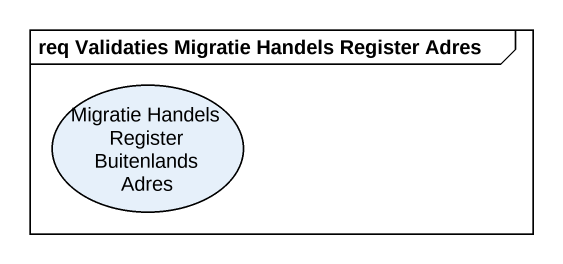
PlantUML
@startuml
mainframe req Validaties Migratie Handels Register Adres
usecase "Migratie Handels Register Buitenlands Adres" as Migratie_Handels_Register
@enduml
